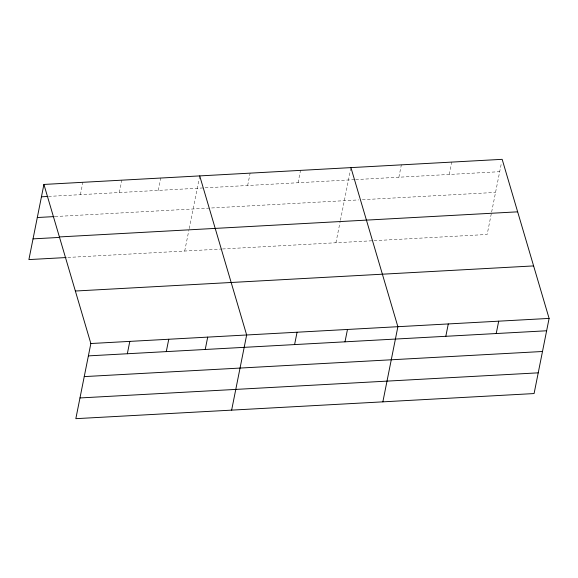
<?xml version="1.0" encoding="UTF-8"?>
<svg xmlns="http://www.w3.org/2000/svg" width="578" height="578" viewBox="0 0 578 578"><rect width="100%" height="100%" fill="white"/><g stroke="black" fill="none" stroke-linecap="round" stroke-linejoin="round"><path stroke-width="0.43" stroke-dasharray="2.89 2.17" d="M80.393 194.67L82.864 182.308M119.35 192.532L121.821 180.17M158.3 190.4L160.771 178.038M184.707 251.047L188.847 230.333M189.187 228.621L199.54 176.789M247.659 185.502L250.13 173.14M298.067 182.742L300.531 170.38M335.926 242.76L340.066 222.046M340.406 220.334L350.767 168.501M398.878 177.222L401.349 164.86M449.287 174.455L451.758 162.093M491.286 213.759L487.146 234.48L373.735 240.694M491.632 212.054L501.458 162.866M48.53 196.412L354.769 179.635M355.672 179.585L499.695 171.695M55.011 216.548L358.736 199.909M362.334 199.713L495.556 192.416M67.85 257.448L221.612 249.024M222.508 248.974L372.832 240.737"/><path stroke-width="0.87" d="M43.914 184.44L90.854 343.52L75.834 418.667L534.086 393.56L549.1 318.413L502.166 159.333L43.914 184.44L28.9 259.587L66.08 257.55M127.333 353.75L129.804 341.388M166.283 351.619L168.754 339.257M205.233 349.48L207.704 337.119M231.641 410.127L246.654 334.987L199.721 175.907M294.592 344.589L297.063 332.227M345.001 341.822L347.472 329.46M382.86 401.847L397.881 326.7L350.94 167.62M445.819 336.302L448.282 323.94M496.22 333.542L498.691 321.18M41.443 196.802L47.642 196.462M37.303 217.523L54.122 216.598M59.404 236.937L517.65 211.83M33.04 238.866L59.599 237.414M75.364 291.023L533.61 265.916M90.854 343.52L549.1 318.413M88.383 355.882L546.629 330.775M84.243 376.603L542.489 351.496M79.974 397.946L538.226 372.839"/></g></svg>
